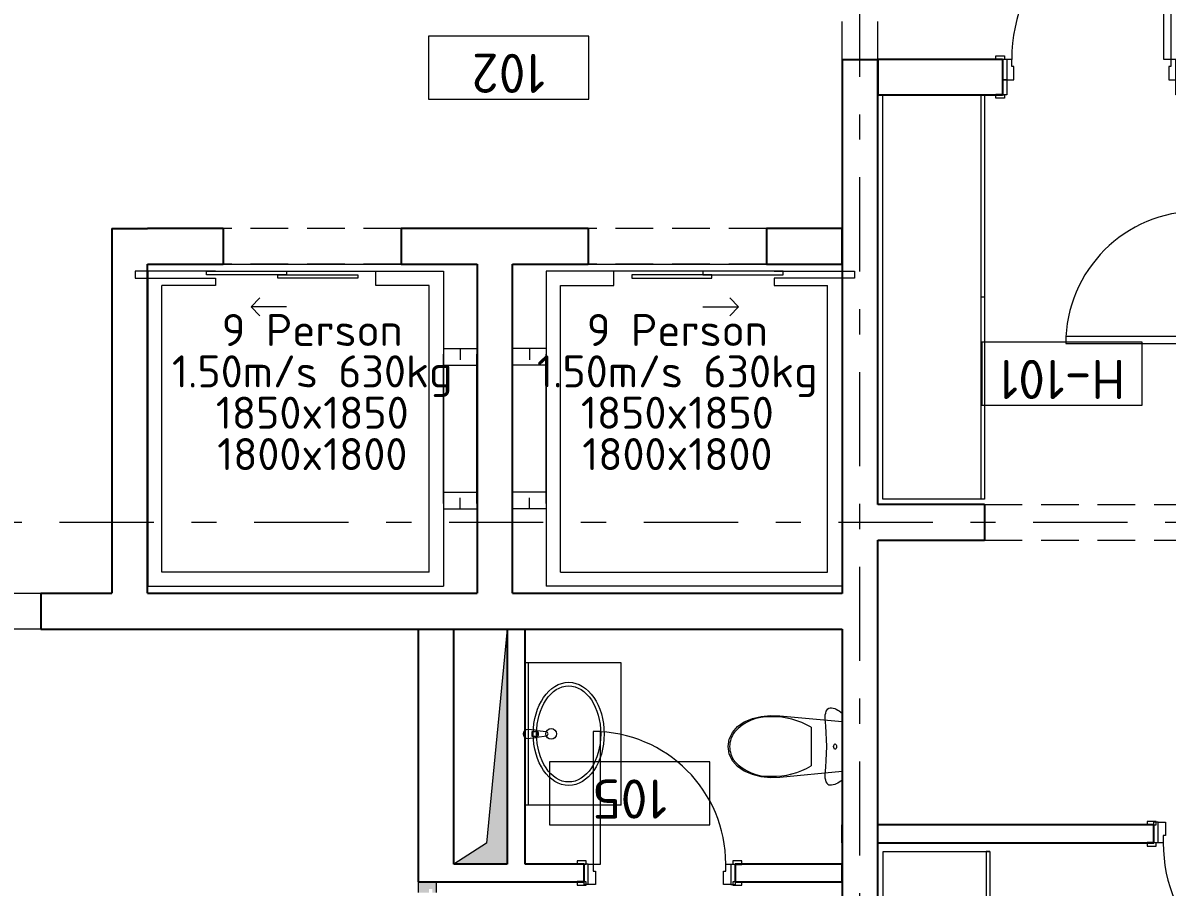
# Model space of a CAD drawing. Header units: millimetres. Extents: x 18162 to 3540582, y 72188 to 247925.
# Drawn here: x 351744 to 358169, y 82096 to 86950 of the extents above; entities that cross this region are included whole.
import ezdxf
from ezdxf.enums import TextEntityAlignment as Align

# ---------------------------------------------------------------- set-up
doc = ezdxf.new("R2010")
doc.units = ezdxf.units.MM
doc.header["$MEASUREMENT"] = 0
doc.set_wipeout_variables(frame=1)
for name, pattern in [('Double Dashed', [1093.611073, 529.166651, -211.666656, 141.111112, -211.666656]), ('Hidden Line', [317.5, 211.666667, -105.833333]), ('Wipeout_Contour', [1000, 0, -1000])]:
    doc.linetypes.add(name, pattern=pattern)
for name, color, linetype in [('Archicad Doors', 7, 'Continuous'), ('Archicad Zone Stamps', 7, 'Continuous'), ('Drawing & Figure', 7, 'Continuous'), ('Finish - Wall', 7, 'Continuous'), ('Interior - Equipment', 7, 'Continuous'), ('Interior - Furniture', 7, 'Continuous'), ('Model Unit - Zone A', 7, 'Continuous'), ('Structural - Bearing', 7, 'Continuous'), ('Structural - Grid', 7, 'Continuous')]:
    doc.layers.add(name, color=color, linetype=linetype)
doc.styles.add('GENERATED_STYLE_2', font='')
doc.styles.add('GENERATED_STYLE_3', font='', dxfattribs={"width": 0.8})
doc.styles.get('GENERATED_STYLE_2').set_extended_font_data('ISOCPEUR MON')
doc.styles.get('GENERATED_STYLE_3').set_extended_font_data('ISOCPEUR MON')

# ---------------------------------------------------------------- blocks, each defined once
blk = doc.blocks.new('Rectangular Door Opening 27[26]_3', base_point=(318570.5, 0))
at = {"layer": 'Archicad Doors', "color": 7, "linetype": 'Hidden Line', "lineweight": 13}
for p, q in [((357144, 84245.7), (358344, 84245.7)), ((357144, 84245.7), (357144, 84045.7)), ((358344, 84245.7), (358344, 84045.7)), ((357144, 84045.7), (358344, 84045.7))]:
    blk.add_line(p, q, dxfattribs=at)
blk = doc.blocks.new('Үүдний өрөө_H-101_31_3', base_point=(357578.6, 84979.8))
at = {"layer": 'Archicad Zone Stamps', "color": 7, "linetype": 'Continuous', "lineweight": 5}
for p, q in [((358028.6, 85157.2), (357128.6, 85157.2)), ((357128.6, 85157.2), (357128.6, 84802.4)), ((358028.6, 84802.4), (358028.6, 85157.2)), ((357128.6, 84802.4), (358028.6, 84802.4))]:
    blk.add_line(p, q, dxfattribs=at)
at = {"layer": 'Archicad Zone Stamps', "color": 7, "lineweight": 5, "style": 'GENERATED_STYLE_2'}
for tag, p in [('DUMMY_861', (357227.3, 84837.9)), ('ROOM_NUMBER', (357578.6, 84837.9))]:
    blk.add_attdef(tag, text='', height=220, rotation=180, dxfattribs=at).set_placement(p, align=Align.TOP_CENTER)
blk = doc.blocks.new('АЦӨ_105_48_3', base_point=(355261.3, 82779))
at = {"layer": 'Archicad Zone Stamps', "color": 7, "linetype": 'Continuous', "lineweight": 5}
for p, q in [((355601.1, 82800.5), (354701.1, 82800.5)), ((354701.1, 82800.5), (354701.1, 82445.6)), ((355601.1, 82445.6), (355601.1, 82800.5)), ((354701.1, 82445.6), (355601.1, 82445.6))]:
    blk.add_line(p, q, dxfattribs=at)
at = {"layer": 'Archicad Zone Stamps', "color": 7, "lineweight": 5, "style": 'GENERATED_STYLE_2'}
for tag, p in [('ROOM_NUMBER', (355151.1, 82481.1)), ('DUMMY_861', (354942.5, 82481.1))]:
    blk.add_attdef(tag, text='', height=220, rotation=180, dxfattribs=at).set_placement(p, align=Align.TOP_CENTER)
blk = doc.blocks.new('Корридор_102_49_3', base_point=(354314.4, 87411.7))
at = {"layer": 'Archicad Zone Stamps', "color": 7, "linetype": 'Continuous', "lineweight": 5}
for p, q in [((354921.1, 86876.3), (354021.1, 86876.3)), ((354021.1, 86876.3), (354021.1, 86521.4)), ((354921.1, 86521.4), (354921.1, 86876.3)), ((354021.1, 86521.4), (354921.1, 86521.4))]:
    blk.add_line(p, q, dxfattribs=at)
at = {"layer": 'Archicad Zone Stamps', "color": 7, "lineweight": 5, "style": 'GENERATED_STYLE_2'}
for tag, p in [('ROOM_NUMBER', (354471.1, 86556.9)), ('DUMMY_861', (354262.5, 86556.9))]:
    blk.add_attdef(tag, text='', height=220, rotation=180, dxfattribs=at).set_placement(p, align=Align.TOP_CENTER)
blk = doc.blocks.new('Rectangular Door Opening 27[56]_3', base_point=(318570.5, 0))
at = {"layer": 'Archicad Doors', "color": 7, "linetype": 'Hidden Line', "lineweight": 13}
for p, q in [((356344, 86745.7), (356344, 88545.7)), ((356344, 88545.7), (356544, 88545.7)), ((356544, 86745.7), (356544, 88545.7)), ((356344, 86745.7), (356544, 86745.7))]:
    blk.add_line(p, q, dxfattribs=at)
blk = doc.blocks.new('Door 27[58]_3', base_point=(318570.5, 0))
at = {"layer": 'Archicad Doors', "color": 7, "linetype": 'Continuous', "lineweight": 13}
for p, q in [((358344, 85982.7), (358325, 85982.7)), ((358325, 85982.7), (358325, 85932.7)), ((358344, 85932.7), (358344, 85982.7)), ((358344, 85945.7), (358344, 85982.7)), ((358344, 85945.7), (358344, 85982.7)), ((358463, 85982.7), (358444, 85982.7)), ((358444, 85982.7), (358444, 85932.7)), ((358444, 85945.7), (358444, 85982.7)), ((358444, 85945.7), (358444, 85982.7)), ((358463, 85932.7), (358463, 85982.7)), ((358325, 85932.7), (358344, 85932.7)), ((358344, 85920.7), (358344, 85945.7)), ((358344, 85945.7), (358459, 85945.7)), ((358344, 85945.7), (358444, 85945.7)), ((358344, 85945.7), (358444, 85945.7)), ((358344, 85892.7), (358344, 85920.7)), ((358344, 85920.7), (358459, 85920.7)), ((358444, 85932.7), (358463, 85932.7)), ((358459, 85920.7), (358459, 85945.7)), ((358459, 85920.7), (358459, 85880.7)), ((358384, 85892.7), (358344, 85892.7)), ((358384, 85880.7), (358384, 85892.7)), ((358459, 85880.7), (358384, 85880.7)), ((358344, 85188.7), (357600, 85188.7)), ((357600, 85188.7), (357600, 85148.7)), ((357600, 85148.7), (358344, 85148.7)), ((358344, 85148.7), (358344, 85188.7)), ((358344, 85120.7), (358344, 85148.7)), ((358344, 85148.7), (358384, 85148.7)), ((358384, 85148.7), (358384, 85160.7)), ((358384, 85160.7), (358459, 85160.7)), ((358459, 85160.7), (358459, 85120.7)), ((358325, 85108.7), (358325, 85058.7)), ((358344, 85108.7), (358325, 85108.7)), ((358344, 85120.7), (358344, 85095.7)), ((358459, 85120.7), (358344, 85120.7)), ((358344, 85058.7), (358344, 85108.7)), ((358344, 85095.7), (358459, 85095.7)), ((358344, 85095.7), (358444, 85095.7)), ((358344, 85095.7), (358444, 85095.7)), ((358344, 85095.7), (358344, 85058.7)), ((358344, 85095.7), (358344, 85058.7)), ((358444, 85108.7), (358444, 85058.7)), ((358463, 85108.7), (358444, 85108.7)), ((358444, 85095.7), (358444, 85058.7)), ((358444, 85095.7), (358444, 85058.7)), ((358459, 85120.7), (358459, 85095.7)), ((358463, 85058.7), (358463, 85108.7)), ((358325, 85058.7), (358344, 85058.7)), ((358444, 85058.7), (358463, 85058.7))]:
    blk.add_line(p, q, dxfattribs=at)
blk.add_arc((358344, 85148.7), 744, 90, 180, dxfattribs=at)
blk = doc.blocks.new('Door 27[59]_3', base_point=(318570.5, 0))
at = {"layer": 'Archicad Doors', "color": 7, "linetype": 'Continuous', "lineweight": 13}
for p, q in [((358107.5, 82464.3), (358057.5, 82464.3)), ((358057.5, 82464.3), (358057.5, 82445.3)), ((358057.5, 82445.3), (358107.5, 82445.3)), ((358094.5, 82445.3), (358057.5, 82445.3)), ((358094.5, 82445.3), (358057.5, 82445.3)), ((358119.5, 82460.3), (358094.5, 82460.3)), ((358094.5, 82345.3), (358094.5, 82460.3)), ((358094.5, 82345.3), (358094.5, 82445.3)), ((358094.5, 82345.3), (358094.5, 82445.3)), ((358107.5, 82445.3), (358107.5, 82464.3)), ((358119.5, 82345.3), (358119.5, 82460.3)), ((358119.5, 82460.3), (358159.5, 82460.3)), ((358159.5, 82460.3), (358159.5, 82385.3)), ((358979.5, 82385.3), (358979.5, 82460.3)), ((358979.5, 82460.3), (359019.5, 82460.3)), ((359019.5, 82460.3), (359044.5, 82460.3)), ((359019.5, 82460.3), (359019.5, 82345.3)), ((359081.5, 82464.3), (359031.5, 82464.3)), ((359031.5, 82464.3), (359031.5, 82445.3)), ((359031.5, 82445.3), (359081.5, 82445.3)), ((359044.5, 82345.3), (359044.5, 82460.3)), ((359044.5, 82345.3), (359044.5, 82445.3)), ((359044.5, 82345.3), (359044.5, 82445.3)), ((359044.5, 82445.3), (359081.5, 82445.3)), ((359044.5, 82445.3), (359081.5, 82445.3)), ((359081.5, 82445.3), (359081.5, 82464.3)), ((358159.5, 82385.3), (358147.5, 82385.3)), ((358147.5, 82385.3), (358147.5, 82345.3)), ((358991.5, 82385.3), (358979.5, 82385.3)), ((358991.5, 82345.3), (358991.5, 82385.3)), ((358107.5, 82345.3), (358057.5, 82345.3)), ((358057.5, 82345.3), (358057.5, 82326.3)), ((358094.5, 82345.3), (358057.5, 82345.3)), ((358094.5, 82345.3), (358057.5, 82345.3)), ((358057.5, 82326.3), (358107.5, 82326.3)), ((358119.5, 82345.3), (358094.5, 82345.3)), ((358107.5, 82326.3), (358107.5, 82345.3)), ((358147.5, 82345.3), (358119.5, 82345.3)), ((358991.5, 82345.3), (358951.5, 82345.3)), ((358951.5, 82345.3), (358951.5, 81501.3)), ((359019.5, 82345.3), (358991.5, 82345.3)), ((358991.5, 81501.3), (358991.5, 82345.3)), ((359019.5, 82345.3), (359044.5, 82345.3)), ((359081.5, 82345.3), (359031.5, 82345.3)), ((359031.5, 82345.3), (359031.5, 82326.3)), ((359031.5, 82326.3), (359081.5, 82326.3)), ((359044.5, 82345.3), (359081.5, 82345.3)), ((359044.5, 82345.3), (359081.5, 82345.3)), ((359081.5, 82326.3), (359081.5, 82345.3)), ((358951.5, 81501.3), (358991.5, 81501.3))]:
    blk.add_line(p, q, dxfattribs=at)
blk.add_arc((358991.5, 82345.3), 844, 180, 270, dxfattribs=at)
blk = doc.blocks.new('Door 27[65]_3', base_point=(318570.5, 0))
at = {"layer": 'Archicad Doors', "color": 7, "linetype": 'Continuous', "lineweight": 13}
for p, q in [((358151, 86745.7), (358151, 87639.7)), ((358151, 87639.7), (358191, 87639.7)), ((358191, 87639.7), (358191, 86745.7)), ((357207, 86745.7), (357207, 86764.7)), ((357207, 86764.7), (357257, 86764.7)), ((357257, 86745.7), (357207, 86745.7)), ((357244, 86745.7), (357207, 86745.7)), ((357244, 86745.7), (357207, 86745.7)), ((357269, 86745.7), (357244, 86745.7)), ((357244, 86745.7), (357244, 86630.7)), ((357244, 86745.7), (357244, 86630.7)), ((357244, 86745.7), (357244, 86630.7)), ((357257, 86764.7), (357257, 86745.7)), ((357297, 86745.7), (357269, 86745.7)), ((357269, 86745.7), (357269, 86630.7)), ((357297, 86705.7), (357297, 86745.7)), ((358191, 86745.7), (358151, 86745.7)), ((358219, 86745.7), (358191, 86745.7)), ((358191, 86745.7), (358191, 86705.7)), ((358219, 86745.7), (358244, 86745.7)), ((358219, 86630.7), (358219, 86745.7)), ((358231, 86764.7), (358281, 86764.7)), ((358231, 86745.7), (358231, 86764.7)), ((358281, 86745.7), (358231, 86745.7)), ((358244, 86745.7), (358244, 86630.7)), ((358244, 86745.7), (358244, 86630.7)), ((358244, 86745.7), (358244, 86630.7)), ((358244, 86745.7), (358281, 86745.7)), ((358244, 86745.7), (358281, 86745.7)), ((358281, 86764.7), (358281, 86745.7)), ((357309, 86705.7), (357297, 86705.7)), ((357309, 86630.7), (357309, 86705.7)), ((358191, 86705.7), (358179, 86705.7)), ((358179, 86705.7), (358179, 86630.7)), ((357244, 86545.7), (357244, 86630.7)), ((357244, 86630.7), (357269, 86630.7)), ((357269, 86630.7), (357244, 86630.7)), ((357244, 86630.7), (357244, 86545.7)), ((357244, 86630.7), (357244, 86545.7)), ((357269, 86630.7), (357269, 86545.7)), ((357269, 86630.7), (357309, 86630.7)), ((358179, 86630.7), (358219, 86630.7)), ((358219, 86545.7), (358219, 86630.7)), ((358219, 86630.7), (358244, 86630.7)), ((358219, 86630.7), (358244, 86630.7)), ((358244, 86630.7), (358244, 86545.7)), ((358244, 86630.7), (358244, 86545.7)), ((358244, 86630.7), (358244, 86545.7)), ((357207, 86526.7), (357207, 86545.7)), ((357207, 86545.7), (357257, 86545.7)), ((357244, 86545.7), (357207, 86545.7)), ((357244, 86545.7), (357207, 86545.7)), ((357257, 86526.7), (357207, 86526.7)), ((357269, 86545.7), (357244, 86545.7)), ((357257, 86545.7), (357257, 86526.7)), ((358244, 86545.7), (358219, 86545.7)), ((358231, 86545.7), (358281, 86545.7)), ((358231, 86526.7), (358231, 86545.7)), ((358281, 86526.7), (358231, 86526.7)), ((358244, 86545.7), (358281, 86545.7)), ((358244, 86545.7), (358281, 86545.7)), ((358281, 86545.7), (358281, 86526.7))]:
    blk.add_line(p, q, dxfattribs=at)
blk.add_arc((358191, 86745.7), 894, 90, 180, dxfattribs=at)
blk = doc.blocks.new('Door 27[67]_3', base_point=(318570.5, 0))
at = {"layer": 'Archicad Doors', "color": 7, "linetype": 'Continuous', "lineweight": 13}
for p, q in [((354946.9, 82969.7), (354946.9, 82225.7)), ((354986.9, 82969.7), (354946.9, 82969.7)), ((354986.9, 82225.7), (354986.9, 82969.7)), ((354906.9, 82244.7), (354856.9, 82244.7)), ((354856.9, 82244.7), (354856.9, 82225.7)), ((354906.9, 82225.7), (354906.9, 82244.7)), ((355780.9, 82244.7), (355730.9, 82244.7)), ((355730.9, 82244.7), (355730.9, 82225.7)), ((355780.9, 82225.7), (355780.9, 82244.7)), ((354856.9, 82225.7), (354906.9, 82225.7)), ((354893.9, 82225.7), (354856.9, 82225.7)), ((354893.9, 82225.7), (354856.9, 82225.7)), ((354918.9, 82225.7), (354893.9, 82225.7)), ((354893.9, 82225.7), (354893.9, 82110.7)), ((354893.9, 82225.7), (354893.9, 82125.7)), ((354893.9, 82225.7), (354893.9, 82125.7)), ((354918.9, 82110.7), (354918.9, 82225.7)), ((354918.9, 82225.7), (354946.9, 82225.7)), ((354946.9, 82225.7), (354946.9, 82185.7)), ((354946.9, 82225.7), (354986.9, 82225.7)), ((354946.9, 82185.7), (354958.9, 82185.7)), ((354958.9, 82185.7), (354958.9, 82110.7)), ((355678.9, 82110.7), (355678.9, 82185.7)), ((355678.9, 82185.7), (355690.9, 82185.7)), ((355690.9, 82185.7), (355690.9, 82225.7)), ((355690.9, 82225.7), (355718.9, 82225.7)), ((355718.9, 82225.7), (355743.9, 82225.7)), ((355718.9, 82225.7), (355718.9, 82110.7)), ((355730.9, 82225.7), (355780.9, 82225.7)), ((355743.9, 82225.7), (355743.9, 82110.7)), ((355743.9, 82225.7), (355743.9, 82125.7)), ((355743.9, 82225.7), (355743.9, 82125.7)), ((355743.9, 82225.7), (355780.9, 82225.7)), ((355743.9, 82225.7), (355780.9, 82225.7)), ((354906.9, 82125.7), (354856.9, 82125.7)), ((354856.9, 82125.7), (354856.9, 82106.7)), ((354893.9, 82125.7), (354856.9, 82125.7)), ((354893.9, 82125.7), (354856.9, 82125.7)), ((354906.9, 82106.7), (354906.9, 82125.7)), ((355780.9, 82125.7), (355730.9, 82125.7)), ((355730.9, 82125.7), (355730.9, 82106.7)), ((355743.9, 82125.7), (355780.9, 82125.7)), ((355743.9, 82125.7), (355780.9, 82125.7)), ((355780.9, 82106.7), (355780.9, 82125.7)), ((354856.9, 82106.7), (354906.9, 82106.7)), ((354918.9, 82110.7), (354893.9, 82110.7)), ((354958.9, 82110.7), (354918.9, 82110.7)), ((355718.9, 82110.7), (355678.9, 82110.7)), ((355718.9, 82110.7), (355743.9, 82110.7)), ((355730.9, 82106.7), (355780.9, 82106.7))]:
    blk.add_line(p, q, dxfattribs=at)
blk.add_arc((354946.9, 82225.7), 744, 0, 90, dxfattribs=at)
blk = doc.blocks.new('Rectangular Door Opening 27[68]_3', base_point=(318570.5, 0))
at = {"layer": 'Archicad Doors', "color": 7, "linetype": 'Hidden Line', "lineweight": 13}
for p, q in [((353869, 85795.7), (352869, 85795.7)), ((352869, 85795.7), (352869, 85595.7)), ((353869, 85795.7), (353869, 85595.7)), ((353869, 85595.7), (352869, 85595.7))]:
    blk.add_line(p, q, dxfattribs=at)
blk = doc.blocks.new('Rectangular Door Opening 27[69]_3', base_point=(318570.5, 0))
at = {"layer": 'Archicad Doors', "color": 7, "linetype": 'Hidden Line', "lineweight": 13}
for p, q in [((355919, 85795.7), (354919, 85795.7)), ((354919, 85795.7), (354919, 85595.7)), ((355919, 85795.7), (355919, 85595.7)), ((355919, 85595.7), (354919, 85595.7))]:
    blk.add_line(p, q, dxfattribs=at)
blk = doc.blocks.new('Rectangular Door Opening 27[70]_3', base_point=(318570.5, 0))
at = {"layer": 'Archicad Doors', "color": 7, "linetype": 'Hidden Line', "lineweight": 13}
for p, q in [((351844, 83745.7), (350644, 83745.7)), ((350644, 83745.7), (350644, 83545.7)), ((351844, 83745.7), (351844, 83545.7)), ((351844, 83545.7), (350644, 83545.7))]:
    blk.add_line(p, q, dxfattribs=at)
blk = doc.blocks.new('Cupboard 27[111]_3', base_point=(357174, 82295.7))
at = {"layer": 'Interior - Furniture', "color": 7, "linetype": 'Continuous', "lineweight": 5}
for p, q in [((357154, 82295.7), (357154, 80845.7)), ((357174, 82295.7), (357154, 82295.7)), ((357174, 81570.7), (357154, 81570.7))]:
    blk.add_line(p, q, dxfattribs=at)
at = {"layer": 'Interior - Furniture', "color": 7, "linetype": 'Continuous', "lineweight": 5, "flags": 128}
blk.add_lwpolyline([(357174, 82295.7), (357174, 80845.7), (356574, 80845.7), (356574, 82295.7)], close=True, dxfattribs=at)
blk = doc.blocks.new('Cupboard 27[112]_3', base_point=(357144, 86545.7))
at = {"layer": 'Interior - Furniture', "color": 7, "linetype": 'Continuous', "lineweight": 5}
for p, q in [((357124, 86545.7), (357124, 84275.4)), ((357144, 86545.7), (357124, 86545.7)), ((357144, 85410.5), (357124, 85410.5))]:
    blk.add_line(p, q, dxfattribs=at)
at = {"layer": 'Interior - Furniture', "color": 7, "linetype": 'Continuous', "lineweight": 5, "flags": 128}
blk.add_lwpolyline([(357144, 86545.7), (357144, 84275.4), (356573.7, 84275.4), (356573.7, 86545.7)], close=True, dxfattribs=at)
blk = doc.blocks.new('Elevator 27[142]_3', base_point=(356494, 85745.7))
at = {"color": 7, "linetype": 'Continuous', "lineweight": 5}
for p, q in [((355063, 85555.7), (354683, 85555.7)), ((354683, 85555.7), (354683, 83785.7)), ((355063, 85475.7), (355063, 85555.7)), ((355963, 85555.7), (355063, 85555.7)), ((355963, 85555.7), (356413, 85555.7)), ((356343, 85555.7), (356413, 85555.7)), ((356343, 85555.7), (356343, 83785.7)), ((356413, 85555.7), (356413, 85515.7)), ((354763, 85475.7), (355063, 85475.7)), ((354763, 83865.7), (354763, 85475.7)), ((356413, 85515.7), (355963, 85515.7)), ((355963, 85515.7), (355963, 85475.7)), ((355963, 85475.7), (356263, 85475.7)), ((356263, 83865.7), (356263, 85475.7)), ((355763, 85355.7), (355713, 85405.7)), ((355563, 85355.7), (355763, 85355.7)), ((355763, 85355.7), (355713, 85305.7)), ((354682, 85120.7), (354495, 85120.7)), ((354495, 84251.8), (354495, 85089.5)), ((354588.5, 85120.7), (354588.5, 85058.3)), ((354682, 84251.8), (354682, 85089.5)), ((354682, 85027.2), (354495, 85027.2)), ((354682, 84314.2), (354495, 84314.2)), ((354588.5, 84220.7), (354588.5, 84283)), ((354682, 84220.7), (354495, 84220.7)), ((354763, 83865.7), (356263, 83865.7)), ((356343, 83785.7), (354683, 83785.7))]:
    blk.add_line(p, q, dxfattribs=at)
at = {"color": 7, "linetype": 'Continuous', "lineweight": 5, "flags": 128}
for points in [[(355613, 85535.7), (355163, 85535.7), (355163, 85515.7), (355613, 85515.7)], [(356013, 85555.7), (355563, 85555.7), (355563, 85535.7), (356013, 85535.7)]]:
    blk.add_lwpolyline(points, close=True, dxfattribs=at)
blk = doc.blocks.new('Elevator 27[143]_3', base_point=(352294, 85745.7))
at = {"color": 7, "linetype": 'Continuous', "lineweight": 5}
for p, q in [((352445, 85555.7), (352375, 85555.7)), ((352375, 85555.7), (352375, 85515.7)), ((352825, 85555.7), (352375, 85555.7)), ((352445, 85555.7), (352445, 83785.7)), ((352825, 85555.7), (353725, 85555.7)), ((353725, 85475.7), (353725, 85555.7)), ((353725, 85555.7), (354105, 85555.7)), ((354105, 85555.7), (354105, 83785.7)), ((352375, 85515.7), (352825, 85515.7)), ((352825, 85475.7), (352525, 85475.7)), ((352525, 83865.7), (352525, 85475.7)), ((352825, 85515.7), (352825, 85475.7)), ((354025, 85475.7), (353725, 85475.7)), ((354025, 83865.7), (354025, 85475.7)), ((353025, 85355.7), (353075, 85405.7)), ((353225, 85355.7), (353025, 85355.7)), ((353025, 85355.7), (353075, 85305.7)), ((354106, 85120.7), (354293, 85120.7)), ((354106, 84251.8), (354106, 85089.5)), ((354199.5, 85120.7), (354199.5, 85058.3)), ((354293, 84251.8), (354293, 85089.5)), ((354106, 85027.2), (354293, 85027.2)), ((354106, 84314.2), (354293, 84314.2)), ((354199.5, 84220.7), (354199.5, 84283)), ((354106, 84220.7), (354293, 84220.7)), ((354025, 83865.7), (352525, 83865.7)), ((352445, 83785.7), (354105, 83785.7))]:
    blk.add_line(p, q, dxfattribs=at)
at = {"color": 7, "linetype": 'Continuous', "lineweight": 5, "flags": 128}
for points in [[(352775, 85555.7), (353225, 85555.7), (353225, 85535.7), (352775, 85535.7)], [(353175, 85535.7), (353625, 85535.7), (353625, 85515.7), (353175, 85515.7)]]:
    blk.add_lwpolyline(points, close=True, dxfattribs=at)
blk = doc.blocks.new('Basin Cabinet 27[146]_3', base_point=(355104, 82556.7))
at = {"layer": 'Interior - Equipment', "color": 7, "linetype": 'Continuous', "lineweight": 5}
for p, q in [((354564, 82556.7), (354564, 83356.7)), ((355104, 83356.7), (354564, 83356.7)), ((354584, 82556.7), (354584, 83356.7)), ((355104, 82556.7), (355104, 83356.7)), ((354603.9, 82970.3), (354618.8, 82970.3)), ((354603.9, 82943.1), (354603.9, 82970.3)), ((354618.8, 82943.1), (354603.9, 82943.1)), ((355104, 82556.7), (354564, 82556.7))]:
    blk.add_line(p, q, dxfattribs=at)
at = {"layer": 'Interior - Equipment', "color": 7, "linetype": 'Continuous', "lineweight": 5, "flags": 128}
blk.add_lwpolyline([(354579, 82931.7), (354620.9, 82935.7, 0.12102), (354630.4, 82939), (354683.4, 82945.6, 0.882566), (354683.4, 82967.8), (354630.4, 82974.4, 0.12102), (354620.9, 82977.7), (354579, 82981.7, 1)], format="xyb", close=True, dxfattribs=at)
at = {"layer": 'Interior - Equipment', "color": 7, "linetype": 'Continuous', "lineweight": 5}
blk.add_circle((354710.2, 82956.7), 30, dxfattribs=at)
for centre, radius, start, end in [((354618.8, 82956.7), 13.6, 270, 90), ((354619, 82956.7), 21.1, 302.77103, 57.22897)]:
    blk.add_arc(centre, radius, start, end, dxfattribs=at)
for major_axis, ratio in [((0, 290), 0.686667), ((0, 270), 0.666667)]:
    blk.add_ellipse((354809, 82956.7), major_axis=major_axis, ratio=ratio, dxfattribs=at)
blk = doc.blocks.new('WC 27[148]_3', base_point=(356344, 82885.7))
at = {"layer": 'Interior - Equipment', "color": 7, "linetype": 'Continuous', "lineweight": 5}
for p, q in [((356170.9, 82994.6), (356170.9, 82885.7)), ((356170.9, 82885.7), (356170.9, 82776.7))]:
    blk.add_line(p, q, dxfattribs=at)
at = {"layer": 'Interior - Equipment', "color": 7, "linetype": 'Continuous', "lineweight": 5, "flags": 128}
for points in [[(356344, 82698.9), (356336.1, 82691.8), (356327.9, 82685.6), (356319.7, 82680.3), (356311.2, 82676), (356302.6, 82672.6), (356294, 82670.1), (356285.3, 82668.7), (356276.5, 82668.2), (356270.5, 82669.5), (356264.7, 82673.2), (356259.5, 82679.3), (356255.2, 82687.5), (356251.9, 82697.2), (356249.8, 82708.1), (356249, 82719.6), (356249.5, 82731.2), (356253.1, 82769.5), (356255.6, 82808), (356257.2, 82846.8), (356257.7, 82885.7), (356257.2, 82924.5), (356255.6, 82963.3), (356253.1, 83001.9), (356249.5, 83040.2), (356249, 83051.7), (356249.8, 83063.2), (356251.9, 83074.1), (356255.2, 83083.9), (356259.5, 83092), (356264.7, 83098.1), (356270.5, 83101.9), (356276.5, 83103.2), (356285.3, 83102.7), (356294, 83101.2), (356302.6, 83098.8), (356311.2, 83095.4), (356319.7, 83091), (356327.9, 83085.7), (356336.1, 83079.5), (356344, 83072.4)], [(355890.6, 82716.2), (355840.8, 82728.7), (355793.9, 82747.7), (355756.7, 82773.3), (355728.2, 82806.3), (355710.2, 82844.6), (355704, 82885.7), (355710.2, 82926.7), (355728.2, 82965), (355756.7, 82998.1), (355793.9, 83023.7), (355840.8, 83042.7), (355890.6, 83055.1), (355941.9, 83060.6), (355993.6, 83059), (356344, 83026.6), (356344, 82744.7), (355993.6, 82712.3), (355941.9, 82710.8)]]:
    blk.add_lwpolyline(points, close=True, dxfattribs=at)
at = {"layer": 'Interior - Equipment', "color": 7, "linetype": 'Continuous', "lineweight": 5}
for centre, major_axis, start_param, end_param in [((355931.7, 82796.2), (257.1, 0), 1.515069, 2.415657), ((355956, 82627.6), (425.5, 0), 1.041394, 1.594414), ((355851.2, 82884.9), (138.6, 0), 2.509088, 3.135732), ((355851.2, 82886.5), (138.6, 0), 3.147453, 3.774097), ((355931.7, 82975.1), (257.1, 0), 3.867532, 4.76812), ((355956, 83143.8), (425.5, 0), 4.688773, 5.241794)]:
    blk.add_ellipse(centre, major_axis=major_axis, ratio=0.999377, start_param=start_param, end_param=end_param, dxfattribs=at)
blk.add_ellipse((356304.6, 82885.7), major_axis=(0, 15), ratio=0.524717, dxfattribs=at)
blk = doc.blocks.new('Standard grid marker[169]_3', base_point=(336732.8, 84145.7))
at = {"layer": 'Structural - Grid', "color": 13, "linetype": 'Double Dashed', "lineweight": 13}
blk.add_line((337732.8, 84145.7), (372294.9, 84145.7), dxfattribs=at)
at = {"layer": 'Structural - Grid', "color": 13, "lineweight": 13, "style": 'GENERATED_STYLE_3'}
blk.add_attdef('AC_MarkerText_1', text='', height=250, rotation=180, dxfattribs=at).set_placement((373594.9, 84020.7), align=Align.TOP_CENTER)
blk = doc.blocks.new('Standard grid marker[173]_3', base_point=(356444, 72524.1))
at = {"layer": 'Structural - Grid', "color": 13, "linetype": 'Double Dashed', "lineweight": 13}
blk.add_line((356444, 73524.1), (356444, 100185.5), dxfattribs=at)
at = {"layer": 'Structural - Grid', "color": 13, "lineweight": 13, "style": 'GENERATED_STYLE_3'}
blk.add_attdef('AC_MarkerText_1', text='', height=250, rotation=180, dxfattribs=at).set_placement((356444, 101360.5), align=Align.TOP_CENTER)

msp = doc.modelspace()

# ---------------------------------------------------------------- hatches: boundary and pattern name
at = {"layer": 'Finish - Wall', "linetype": 'Continuous', "lineweight": 9}
msp.add_hatch(color=7, dxfattribs=at).paths.add_polyline_path([(354024, 82085.7), (354044, 82085.7), (354044, 82065.7), (354064, 82065.7), (354064, 82125.7), (353964, 82125.7), (353964, 82065.7), (354024, 82065.7)])

# ---------------------------------------------------------------- linework, layer by layer
at = {"layer": 'Finish - Wall', "color": 7, "linetype": 'Continuous', "lineweight": 13}
for p, q in [((353964, 82125.7), (353964, 82065.7)), ((354064, 82125.7), (353964, 82125.7)), ((354064, 82125.7), (354064, 82065.7))]:
    msp.add_line(p, q, dxfattribs=at)
at = {"layer": 'Structural - Bearing', "color": 7, "linetype": 'Continuous', "lineweight": 13, "flags": 128}
for points in [[(352444, 85595.7), (356344, 85595.7), (356344, 83745.7), (352444, 83745.7)], [(354164, 83545.7), (354464, 83545.7), (354464, 82225.7), (354164, 82225.7)]]:
    msp.add_lwpolyline(points, close=True, dxfattribs=at)

# ---------------------------------------------------------------- block references
at = {"layer": 'Archicad Doors', "color": 7, "linetype": 'Continuous', "lineweight": 13}
msp.add_blockref('Door 27[58]_3', (318570.5, 0), dxfattribs=at)
at = {"layer": 'Model Unit - Zone A', "color": 7, "linetype": 'Continuous', "lineweight": 5}
for name, p, values in [('Корридор_102_49_3', (354314.4, 87411.7), {'ROOM_NUMBER': '102'}), ('Үүдний өрөө_H-101_31_3', (357578.6, 84979.8), {'ROOM_NUMBER': 'H-101'}), ('АЦӨ_105_48_3', (355261.3, 82779), {'ROOM_NUMBER': '105'})]:
    msp.add_blockref(name, p, dxfattribs=at).add_auto_attribs(values)

# ---------------------------------------------------------------- texts
at = {"layer": 'Drawing & Figure', "color": 253, "linetype": 'Continuous', "lineweight": 13, "char_height": 180, "attachment_point": 8, "line_spacing_factor": 0.774194, "style": 'GENERATED_STYLE_2'}
for insert in [(353369, 84438.4), (355419, 84438.4)]:
    msp.add_mtext('\\A1;{\\pqc;\\fISOCPEUR MON|b0|i0|c0|p0;\\W1.000000;9 Person\\P\\pqc;\\fISOCPEUR MON|b0|i0|c0|p0;\\W1.000000;1.50m/s 630kg\\P\\pqc;\\fISOCPEUR MON|b0|i0|c0|p0;\\W1.000000;1850x1850\\P\\pqc;\\fISOCPEUR MON|b0|i0|c0|p0;\\W1.000000;1800x1800}', dxfattribs=dict(at, insert=insert))

# ---------------------------------------------------------------- wipeouts: each hides what was drawn before it
at = {"color": 254, "linetype": 'Wipeout_Contour', "lineweight": 0, "ltscale": 1466328.484411114}
msp.add_wipeout([(356444, 84245.7), (356444, 84045.7), (357144, 84045.7), (357144, 84245.7)], dxfattribs=at).dxf.layer = 'Structural - Bearing'
at = {"color": 254, "linetype": 'Wipeout_Contour', "lineweight": 0, "ltscale": 1463373.081828575}
msp.add_wipeout([(356544, 82445.3), (356344, 82445.3), (356344, 82345.3), (356544, 82345.3)], dxfattribs=at).dxf.layer = 'Structural - Bearing'

# ---------------------------------------------------------------- next in the draw order: linework, layer by layer
at = {"layer": 'Structural - Bearing', "color": 7, "linetype": 'Continuous', "lineweight": 25}
msp.add_line((357144, 84245.7), (357144, 84045.7), dxfattribs=at)
at = {"layer": 'Structural - Bearing', "color": 7, "linetype": 'Continuous', "lineweight": 25, "flags": 128}
for points in [[(357144, 84245.7), (356444, 84245.7)], [(356444, 84245.7), (356444, 84045.7)], [(356444, 84045.7), (357144, 84045.7)]]:
    msp.add_lwpolyline(points, dxfattribs=at)

# ---------------------------------------------------------------- next in the draw order: block references
at = {"layer": 'Archicad Doors', "color": 7, "linetype": 'Hidden Line', "lineweight": 13}
msp.add_blockref('Rectangular Door Opening 27[26]_3', (318570.5, 0), dxfattribs=at)

# ---------------------------------------------------------------- next in the draw order: wipeouts: each hides what was drawn before it
at = {"color": 254, "linetype": 'Wipeout_Contour', "lineweight": 0, "ltscale": 1087967.083393278}
msp.add_wipeout([(352244, 85795.7), (352444, 85595.7), (352444, 85795.7)], dxfattribs=at).dxf.layer = 'Structural - Bearing'
at = {"color": 254, "linetype": 'Wipeout_Contour', "lineweight": 0, "ltscale": 1458431.284432332}
msp.add_wipeout([(353869, 85795.7), (353869, 85595.7), (354919, 85595.7), (354919, 85795.7)], dxfattribs=at).dxf.layer = 'Structural - Bearing'
at = {"color": 254, "linetype": 'Wipeout_Contour', "lineweight": 0, "ltscale": 1461741.244425507}
msp.add_wipeout([(356344, 78745.7), (356544, 78745.7), (356544, 82345.3), (356344, 82345.3)], dxfattribs=at).dxf.layer = 'Structural - Bearing'
at = {"color": 254, "linetype": 'Wipeout_Contour', "lineweight": 0, "ltscale": 1455712.145858048}
msp.add_wipeout([(354164, 82125.7), (354893.9, 82125.7), (354893.9, 82225.7), (354164, 82225.7)], dxfattribs=at).dxf.layer = 'Structural - Bearing'

# ---------------------------------------------------------------- next in the draw order: linework, layer by layer
at = {"layer": 'Structural - Bearing', "color": 7, "linetype": 'Continuous', "lineweight": 25}
for p, q in [((353869, 85795.7), (353869, 85595.7)), ((354919, 85795.7), (354919, 85595.7)), ((354893.9, 82225.7), (354856.9, 82225.7)), ((354893.9, 82225.7), (354893.9, 82125.7)), ((354893.9, 82125.7), (354856.9, 82125.7))]:
    msp.add_line(p, q, dxfattribs=at)
at = {"layer": 'Structural - Bearing', "color": 7, "linetype": 'Continuous', "lineweight": 25, "flags": 128}
for points in [[(354919, 85795.7), (353869, 85795.7)], [(353869, 85595.7), (354294, 85595.7)], [(354494, 85595.7), (354919, 85595.7)], [(356344, 82345.3), (356344, 78745.7)], [(356544, 78745.7), (356544, 82345.3)], [(354464, 82225.7), (354164, 82225.7)], [(354893.9, 82225.7), (354564, 82225.7)], [(354164, 82125.7), (354893.9, 82125.7)]]:
    msp.add_lwpolyline(points, dxfattribs=at)

# ---------------------------------------------------------------- next in the draw order: block references
at = {"layer": 'Interior - Furniture', "color": 7, "linetype": 'Continuous', "lineweight": 5}
msp.add_blockref('Cupboard 27[111]_3', (357174, 82295.7), dxfattribs=at)

# ---------------------------------------------------------------- next in the draw order: wipeouts: each hides what was drawn before it
at = {"color": 254, "linetype": 'Wipeout_Contour', "lineweight": 0, "ltscale": 1465404.148274029}
msp.add_wipeout([(356344, 82445.3), (356544, 82445.3), (356544, 86745.7), (356344, 86745.7)], dxfattribs=at).dxf.layer = 'Structural - Bearing'
at = {"color": 254, "linetype": 'Wipeout_Contour', "lineweight": 0, "ltscale": 1449503.140277431}
msp.add_wipeout([(352244, 85595.7), (352244, 83745.7), (352444, 83745.7), (352444, 85595.7)], dxfattribs=at).dxf.layer = 'Structural - Bearing'

# ---------------------------------------------------------------- next in the draw order: linework, layer by layer
at = {"layer": 'Structural - Bearing', "color": 7, "linetype": 'Continuous', "lineweight": 25}
for p, q in [((356344, 86745.7), (356544, 86745.7)), ((356344, 82445.3), (356344, 82345.3)), ((356344, 82445.3), (356344, 82345.3)), ((356544, 82345.3), (356544, 82445.3))]:
    msp.add_line(p, q, dxfattribs=at)
at = {"layer": 'Structural - Bearing', "color": 7, "linetype": 'Continuous', "lineweight": 25, "flags": 128}
for points in [[(356344, 86745.7), (356344, 83745.7)], [(356544, 84245.7), (356544, 86745.7)], [(356544, 82445.3), (356544, 84045.7)], [(356344, 83545.7), (356344, 82445.3)], [(356344, 82345.3), (356344, 82445.3)]]:
    msp.add_lwpolyline(points, dxfattribs=at)

# ---------------------------------------------------------------- next in the draw order: block references
at = {"layer": 'Archicad Doors', "color": 7, "linetype": 'Hidden Line', "lineweight": 13}
msp.add_blockref('Rectangular Door Opening 27[56]_3', (318570.5, 0), dxfattribs=at)
at = {"layer": 'Interior - Equipment', "color": 7, "linetype": 'Continuous', "lineweight": 5}
msp.add_blockref('WC 27[148]_3', (356344, 82885.7), dxfattribs=at)

# ---------------------------------------------------------------- next in the draw order: wipeouts: each hides what was drawn before it
at = {"color": 254, "linetype": 'Wipeout_Contour', "lineweight": 0, "ltscale": 1087726.218699198}
msp.add_wipeout([(352244, 85595.7), (352444, 85595.7), (352244, 85795.7)], dxfattribs=at).dxf.layer = 'Structural - Bearing'
at = {"color": 254, "linetype": 'Wipeout_Contour', "lineweight": 0, "ltscale": 1457477.398309432}
msp.add_wipeout([(354294, 85595.7), (354294, 83745.7), (354494, 83745.7), (354494, 85595.7)], dxfattribs=at).dxf.layer = 'Structural - Bearing'
at = {"color": 254, "linetype": 'Wipeout_Contour', "lineweight": 0, "ltscale": 1456300.007840197}
msp.add_wipeout([(354564, 82225.7), (354564, 83545.7), (354464, 83545.7), (354464, 82225.7)], dxfattribs=at).dxf.layer = 'Structural - Bearing'
at = {"color": 254, "linetype": 'Wipeout_Contour', "lineweight": 0, "ltscale": 1090510.782676642}
msp.add_wipeout([(354164, 82225.7), (353964, 82125.7), (354164, 82125.7)], dxfattribs=at).dxf.layer = 'Structural - Bearing'
at = {"color": 254, "linetype": 'Wipeout_Contour', "lineweight": 0, "ltscale": 1461616.263709058}
msp.add_wipeout([(356344, 82225.7), (355743.9, 82225.7), (355743.9, 82125.7), (356344, 82125.7)], dxfattribs=at).dxf.layer = 'Structural - Bearing'

# ---------------------------------------------------------------- next in the draw order: linework, layer by layer
at = {"layer": 'Structural - Bearing', "color": 7, "linetype": 'Continuous', "lineweight": 25}
for p, q in [((355743.9, 82225.7), (355780.9, 82225.7)), ((355743.9, 82225.7), (355743.9, 82125.7)), ((355743.9, 82125.7), (355780.9, 82125.7))]:
    msp.add_line(p, q, dxfattribs=at)
at = {"layer": 'Structural - Bearing', "color": 7, "linetype": 'Continuous', "lineweight": 25, "flags": 128}
for points in [[(352244, 85795.7), (352444, 85795.7)], [(352244, 85795.7), (352244, 83745.7)], [(352444, 83745.7), (352444, 85595.7)], [(354294, 85595.7), (354294, 83745.7)], [(354494, 83745.7), (354494, 85595.7)], [(354564, 83545.7), (354464, 83545.7)], [(354464, 83545.7), (354464, 82225.7)], [(354564, 82225.7), (354564, 83545.7)], [(356344, 82225.7), (355743.9, 82225.7)], [(356344, 82125.7), (356344, 82225.7)], [(355743.9, 82125.7), (356344, 82125.7)]]:
    msp.add_lwpolyline(points, dxfattribs=at)

# ---------------------------------------------------------------- next in the draw order: block references
at = {"color": 7, "linetype": 'Continuous', "lineweight": 5}
for name, p in [('Elevator 27[143]_3', (352294, 85745.7)), ('Elevator 27[142]_3', (356494, 85745.7))]:
    msp.add_blockref(name, p, dxfattribs=at)
at = {"layer": 'Archicad Doors', "color": 7, "linetype": 'Continuous', "lineweight": 13}
msp.add_blockref('Door 27[67]_3', (318570.5, 0), dxfattribs=at)
at = {"layer": 'Interior - Equipment', "color": 7, "linetype": 'Continuous', "lineweight": 5}
msp.add_blockref('Basin Cabinet 27[146]_3', (355104, 82556.7), dxfattribs=at)
at = {"layer": 'Structural - Grid', "color": 13, "linetype": 'Continuous', "lineweight": 13}
msp.add_blockref('Standard grid marker[169]_3', (336732.8, 84145.7), dxfattribs=at)

# ---------------------------------------------------------------- next in the draw order: wipeouts: each hides what was drawn before it
at = {"color": 254, "linetype": 'Wipeout_Contour', "lineweight": 0, "ltscale": 1469044.854392837}
msp.add_wipeout([(356544, 86745.7), (356544, 86545.7), (357244, 86545.7), (357244, 86745.7)], dxfattribs=at).dxf.layer = 'Structural - Bearing'
at = {"color": 254, "linetype": 'Wipeout_Contour', "lineweight": 0, "ltscale": 1465187.433826219}
msp.add_wipeout([(356344, 85795.7), (355919, 85795.7), (355919, 85595.7), (356344, 85595.7)], dxfattribs=at).dxf.layer = 'Structural - Bearing'
at = {"color": 254, "linetype": 'Wipeout_Contour', "lineweight": 0, "ltscale": 1466784.484459393}
msp.add_wipeout([(356544, 82445.3), (356544, 82345.3), (358094.5, 82345.3), (358094.5, 82445.3)], dxfattribs=at).dxf.layer = 'Structural - Bearing'
at = {"color": 254, "linetype": 'Wipeout_Contour', "lineweight": 0, "ltscale": 1090339.769617093}
msp.add_wipeout([(354164, 82225.7), (353964, 82225.7), (353964, 82125.7)], dxfattribs=at).dxf.layer = 'Structural - Bearing'

# ---------------------------------------------------------------- next in the draw order: linework, layer by layer
at = {"layer": 'Structural - Bearing', "color": 7, "linetype": 'Continuous', "lineweight": 25}
for p, q in [((357244, 86745.7), (357207, 86745.7)), ((357244, 86745.7), (357244, 86630.7)), ((357244, 86630.7), (357244, 86545.7)), ((357244, 86545.7), (357207, 86545.7)), ((355919, 85795.7), (355919, 85595.7)), ((356544, 82345.3), (356544, 82445.3)), ((358094.5, 82445.3), (358057.5, 82445.3)), ((358094.5, 82345.3), (358094.5, 82445.3)), ((358094.5, 82345.3), (358057.5, 82345.3))]:
    msp.add_line(p, q, dxfattribs=at)
at = {"layer": 'Structural - Bearing', "color": 7, "linetype": 'Continuous', "lineweight": 25, "flags": 128}
for points in [[(357244, 86745.7), (356544, 86745.7)], [(356544, 86745.7), (356544, 86545.7)], [(356544, 86545.7), (357244, 86545.7)], [(356344, 85795.7), (355919, 85795.7)], [(356344, 85595.7), (356344, 85795.7)], [(355919, 85595.7), (356344, 85595.7)], [(358094.5, 82445.3), (356544, 82445.3)], [(356544, 82345.3), (358094.5, 82345.3)], [(353964, 82125.7), (354164, 82125.7)]]:
    msp.add_lwpolyline(points, dxfattribs=at)

# ---------------------------------------------------------------- next in the draw order: block references
at = {"layer": 'Archicad Doors', "color": 7, "linetype": 'Continuous', "lineweight": 13}
for name in ['Door 27[65]_3', 'Door 27[59]_3']:
    msp.add_blockref(name, (318570.5, 0), dxfattribs=at)
at = {"layer": 'Archicad Doors', "color": 7, "linetype": 'Hidden Line', "lineweight": 13}
msp.add_blockref('Rectangular Door Opening 27[69]_3', (318570.5, 0), dxfattribs=at)
at = {"layer": 'Interior - Furniture', "color": 7, "linetype": 'Continuous', "lineweight": 5}
msp.add_blockref('Cupboard 27[112]_3', (357144, 86545.7), dxfattribs=at)

# ---------------------------------------------------------------- next in the draw order: wipeouts: each hides what was drawn before it
at = {"color": 254, "linetype": 'Wipeout_Contour', "lineweight": 0, "ltscale": 1451676.825769765}
msp.add_wipeout([(352444, 85595.7), (352869, 85595.7), (352869, 85795.7), (352444, 85795.7)], dxfattribs=at).dxf.layer = 'Structural - Bearing'
at = {"color": 254, "linetype": 'Wipeout_Contour', "lineweight": 0, "ltscale": 1454547.337410717}
msp.add_wipeout([(354164, 82225.7), (354164, 83545.7), (353964, 83545.7), (353964, 82225.7)], dxfattribs=at).dxf.layer = 'Structural - Bearing'

# ---------------------------------------------------------------- next in the draw order: linework, layer by layer
at = {"layer": 'Structural - Bearing', "color": 7, "linetype": 'Continuous', "lineweight": 25}
msp.add_line((352869, 85795.7), (352869, 85595.7), dxfattribs=at)
at = {"layer": 'Structural - Bearing', "color": 7, "linetype": 'Continuous', "lineweight": 25, "flags": 128}
for points in [[(352869, 85795.7), (352444, 85795.7)], [(352444, 85595.7), (352869, 85595.7)], [(354164, 83545.7), (353964, 83545.7)], [(353964, 83545.7), (353964, 82125.7)], [(354164, 82225.7), (354164, 83545.7)]]:
    msp.add_lwpolyline(points, dxfattribs=at)

# ---------------------------------------------------------------- next in the draw order: block references
at = {"layer": 'Archicad Doors', "color": 7, "linetype": 'Hidden Line', "lineweight": 13}
msp.add_blockref('Rectangular Door Opening 27[68]_3', (318570.5, 0), dxfattribs=at)

# ---------------------------------------------------------------- next in the draw order: wipeouts: each hides what was drawn before it
at = {"color": 254, "linetype": 'Wipeout_Contour', "lineweight": 0, "ltscale": 1455359.304454005}
msp.add_wipeout([(356344, 83745.7), (351844, 83745.7), (351844, 83545.7), (356344, 83545.7)], dxfattribs=at).dxf.layer = 'Structural - Bearing'

# ---------------------------------------------------------------- next in the draw order: hatches: boundary and pattern name
at = {"layer": 'Structural - Grid', "linetype": 'Continuous', "lineweight": 13}
msp.add_hatch(color=7, dxfattribs=at).paths.add_polyline_path([(354464, 83545.7), (354347, 82342.2), (354164, 82225.7), (354464, 82225.7)])

# ---------------------------------------------------------------- next in the draw order: linework, layer by layer
at = {"layer": 'Structural - Bearing', "color": 7, "linetype": 'Continuous', "lineweight": 25}
msp.add_line((351844, 83745.7), (351844, 83545.7), dxfattribs=at)
at = {"layer": 'Structural - Bearing', "color": 7, "linetype": 'Continuous', "lineweight": 25, "flags": 128}
for points in [[(352244, 83745.7), (351844, 83745.7)], [(354294, 83745.7), (352444, 83745.7)], [(356344, 83745.7), (354494, 83745.7)], [(351844, 83545.7), (356344, 83545.7)]]:
    msp.add_lwpolyline(points, dxfattribs=at)
at = {"layer": 'Structural - Grid', "color": 7, "linetype": 'Continuous', "lineweight": 13, "flags": 128}
msp.add_lwpolyline([(354464, 83545.7), (354347, 82342.2), (354164, 82225.7), (354464, 82225.7)], close=True, dxfattribs=at)

# ---------------------------------------------------------------- next in the draw order: block references
at = {"layer": 'Archicad Doors', "color": 7, "linetype": 'Hidden Line', "lineweight": 13}
msp.add_blockref('Rectangular Door Opening 27[70]_3', (318570.5, 0), dxfattribs=at)
at = {"layer": 'Structural - Grid', "color": 13, "linetype": 'Continuous', "lineweight": 13}
msp.add_blockref('Standard grid marker[173]_3', (356444, 72524.1), dxfattribs=at)

doc.saveas('drawing.dxf')
